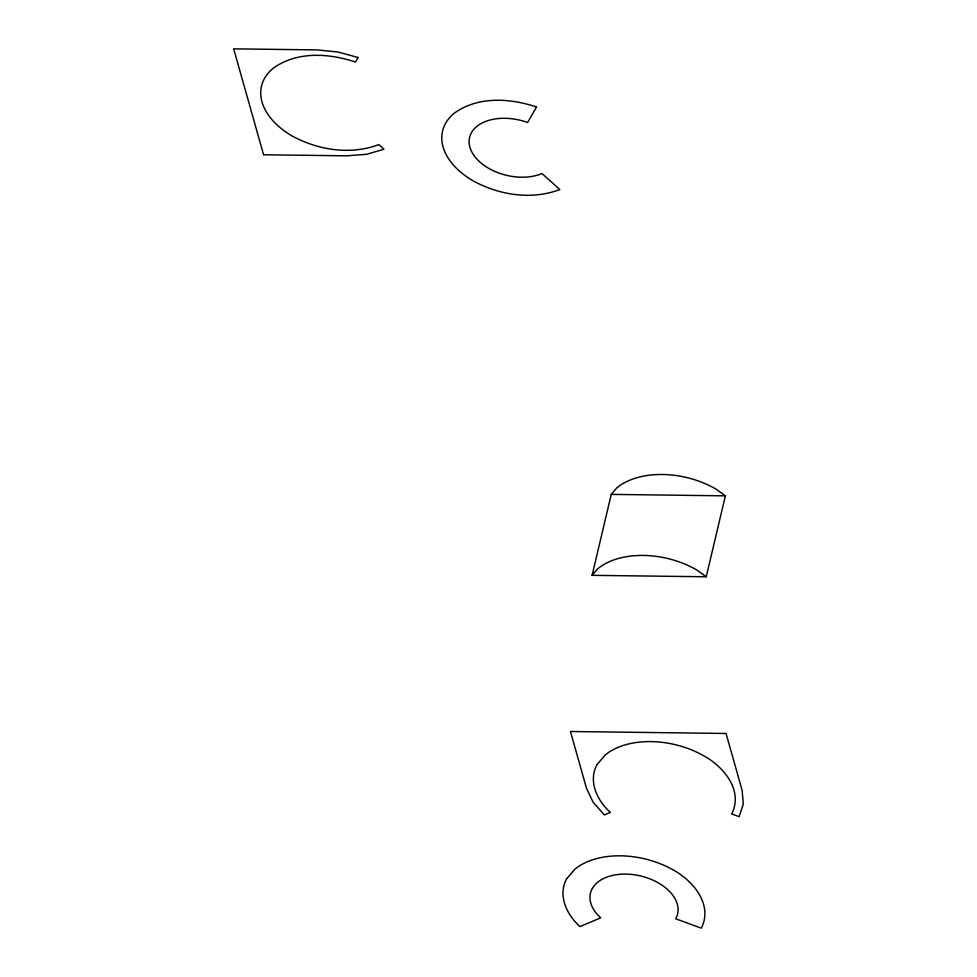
<?xml version="1.0" encoding="UTF-8"?>
<svg xmlns="http://www.w3.org/2000/svg" width="977" height="977" viewBox="0 0 977 977"><rect width="100%" height="100%" fill="white"/><g stroke="black" fill="none" stroke-linecap="round" stroke-linejoin="round"><path stroke-width="1.47" d="M592.111 575.331L611.248 494.386L616.853 487.841A72.554 45.956 13.3 0 1 716.007 489.098L725.374 495.84L706.237 576.772L592.111 575.331L597.716 568.785A72.554 45.956 13.3 0 1 696.882 570.043L706.237 576.772M611.248 494.386L725.374 495.84M596.947 764.698C587.91 781.502 597.301 800.786 610.405 812.388L604.409 814.952L593.027 802.08L586.505 788.341L570.458 731.504L726.058 733.471L742.105 790.308L743.326 803.986L739.162 816.662L731.675 813.926C743.534 790.845 724.018 767.092 704.454 756.21A72.554 45.956 13.3 0 0 605.288 754.952L596.947 764.698M566.562 878.921C557.525 895.726 566.916 915.022 580.02 926.611L600.708 917.806A44.783 28.37 13.3 0 1 625.695 874.097A44.783 28.37 13.3 0 1 675.657 918.759L701.291 928.15C713.149 905.068 693.633 881.327 674.069 870.434A72.554 45.956 13.3 0 0 574.903 869.176L566.562 878.921M358.07 57.496L355.469 62.039C328.834 53.137 296.752 51.06 272.998 68.427A72.554 45.956 13.3 0 0 292.062 135.925C318.197 150.189 350.462 155.319 378.795 144.596L383.973 149.225L366.705 154.281L347.079 155.831L263.595 154.769L233.674 48.85L317.159 49.912L337.81 51.964L358.07 57.496M536.532 106.981L527.592 122.504A44.783 28.37 13.3 0 0 469.888 147.197A44.783 28.37 13.3 0 0 542.003 173.527L559.845 189.538C531.525 200.273 499.259 195.131 473.112 180.867A72.554 45.956 13.3 0 1 454.049 113.369C477.802 96.002 509.896 98.079 536.532 106.981"/></g></svg>
